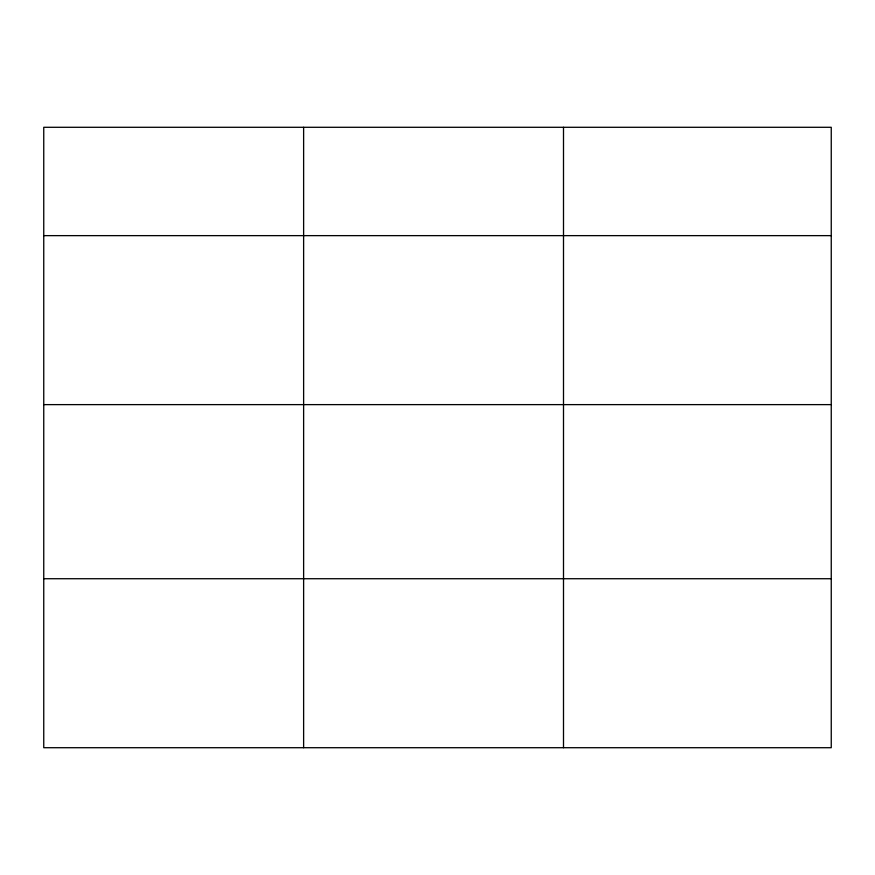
<?xml version="1.0" encoding="UTF-8"?>
<svg xmlns="http://www.w3.org/2000/svg" width="875" height="875" viewBox="0 0 875 875"><rect width="100%" height="100%" fill="white"/><g stroke="black" fill="none" stroke-linecap="round" stroke-linejoin="round"><path stroke-width="1.31" d="M831.25 404.622L831.25 127.291L43.75 127.291L43.75 747.709L831.25 747.709L831.25 404.622L43.75 404.622M43.75 235.637L831.25 235.637M43.75 578.725L831.25 578.725M563.5 127.291L563.5 747.709M303.625 127.291L303.625 747.709"/></g></svg>
